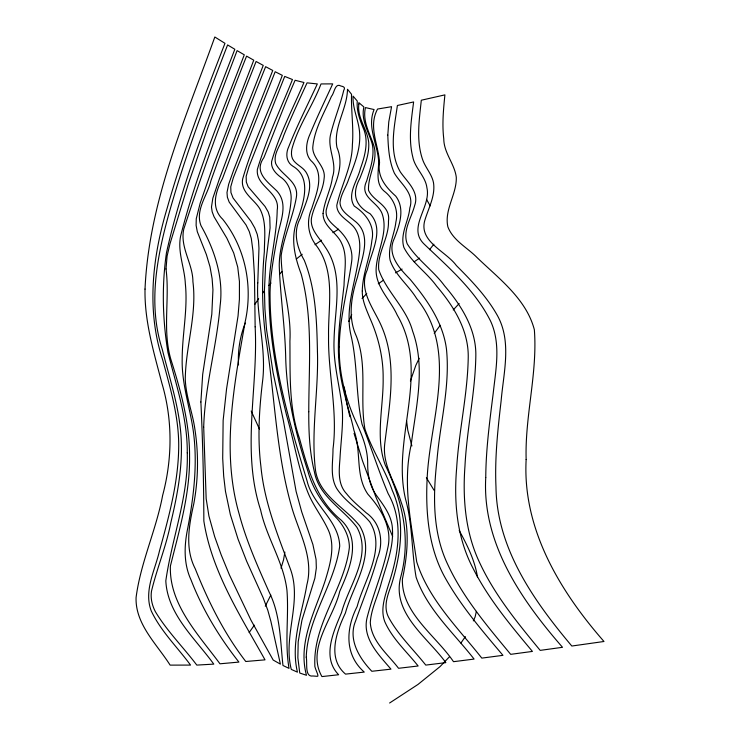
<?xml version="1.0" encoding="UTF-8"?>
<svg xmlns="http://www.w3.org/2000/svg" width="740" height="740" viewBox="0 0 740 740"><rect width="100%" height="100%" fill="white"/><g stroke="black" fill="none" stroke-linecap="round" stroke-linejoin="round"><path stroke-width="1.11" d="M284.872 552.086L283.55 559.782L281.006 568.191M476.375 611.351L475.126 616.901L473.332 620.906M410.395 381.026L415.815 365.412L419.21 358.271M245.282 323.047C239.973 336.321 237.707 350.704 238.511 364.977M348.818 321.502L351.713 314.648M270.812 595.062L265.281 606.199M254.958 304.223L258.611 298.692M460.909 643.041L465.377 636.604M249.139 632.571L254.329 625.18M262.589 293.197L263.912 291.366M433.881 244.219L429.505 249.704M434.232 333.389L440.189 325.341M268.861 285.557L270.979 283.068M453.232 309.958L459.151 303.548M449.402 656.833L440.013 666.629L417.989 684.445L389.61 703M362.045 298.498L366.744 293.623M279.627 274.031L282.042 271.571M296.25 259.102L302.216 254.292M315.018 244.737L321.586 240.186M419.608 258.121L414.16 261.803M378.288 283.79L383.403 280.247M332.898 232.684L338.596 229.169M402.116 269.082L395.53 272.884M426.388 477.716L434.029 490.25M426.508 199.356L430.19 205.84M459.189 530.506C467.255 545.149 474.932 560.532 477.494 577.209M259.444 429.052L251.212 411.052M392.653 536.482L375.68 496.448L362.507 460.844L354.044 433.325M411.893 445.97L407.777 430.19L406.63 421.162M349.891 416.713L346.755 403.402L344.267 387.02M145.022 289.081C144.383 321.262 153.855 352.342 161.866 383.144C172.735 419.663 172.457 458.661 162.643 495.384C156.177 530.043 140.563 562.613 136.077 597.578C135.217 624.218 156.852 644.161 170.126 665.121L190.541 665.084C177.387 647.204 160.867 631.239 151.284 611.009C143.532 590.918 155.039 570.272 159.479 550.884C168.896 516.788 178.433 482.101 178.71 446.479C178.913 416.75 170.256 388 162.597 359.566C146.298 310.134 152.459 257.03 167.185 208.07C182.993 152.014 203.879 97.56 224.969 43.327L214.822 37C185.472 118.863 148.906 201.03 145.022 289.081M166.019 268.981C169.867 298.96 162.291 329.874 170.82 359.242C180.754 390.628 189.69 422.91 189.56 456.081C190.143 493.7 179.348 529.942 170.404 566.008C168.914 604.293 198.709 634.92 219.965 663.798L238.909 662.087C219.16 637.057 202.501 609.529 190.966 579.753C183.446 563.464 184.177 545.186 187.775 528.027C194.407 493.099 198.487 457.006 191.771 421.754C187.877 401.015 181.689 380.453 182.179 359.131C182.234 333.953 187.969 308.941 185.333 283.735C184.621 267.871 177.471 252.303 180.569 236.319C196.202 174.067 221.38 114.645 244.283 54.806L237.087 50.616L208.329 126.29L188.321 183.844L169.932 243.978L167.092 256.114L166.019 268.981M187.266 452.797C188.561 496.67 171.883 538.073 165.815 580.854C167.471 614.394 195.286 638.583 213.786 664.122L196.794 665.094C183.233 647.121 166.935 631.007 155.345 611.619C152.107 605.376 150.387 598.179 151.496 591.158C157 568.172 166.278 546.148 170.783 522.838C178.21 491.823 184.001 459.725 180.246 427.766C177.304 401.015 168.757 375.374 162.273 349.373C146.788 301.282 158.156 250.758 171.754 203.759C187.442 149.841 207.394 97.292 227.596 44.937L234.83 49.275C209.189 116.125 181.837 182.882 166.435 253.006C161.69 285.816 162.55 319.736 167.943 352.407C176.24 385.429 187.553 418.331 187.266 452.797M203.694 427.147L206.164 498.704L208.921 516.03L214.674 536.648L221.158 554.778L229.363 574.786L251.017 620.259L273.19 660.052L280.404 664.132L270.886 621.36L267.788 610.204L263.144 597.763L246.67 561.262L238.039 539.118L230.344 514.577L225.469 491.341L223.684 476.107L222.703 458.384L223.138 420.385L226.57 388.824L238.049 315.934L239.409 299.247L239.436 281.524L237.725 267.103L233.701 252.969L226.865 238.197L214.045 216.755L212.167 211.797L211.474 207.052L212.833 198.218L219.429 178.793L238.622 127.733L263.246 65.398L256.105 61.485C240.445 101.084 225.016 140.804 210.854 180.976C207.339 195.647 195.008 210.003 200.965 225.608C214.609 249.889 223.73 277.435 220.122 305.639C216.774 346.422 204.878 386.151 203.694 427.147M255.143 326.821C258.353 387.945 241.064 450.216 260.637 510.082C266.594 537.758 283.633 562.048 286.954 590.307C288.979 616.291 284.595 642.496 289.026 668.368L282.967 665.491C280.21 640.664 280.553 614.709 269.018 591.824C257.751 566.507 246.364 541.097 239.233 514.235C220.992 451.252 234.108 385.522 245.014 322.492C253.163 286.676 245.643 248.159 222.712 219.244C210.585 207.783 215.627 191.346 222.444 178.673C236.476 141.21 250.721 103.813 265.642 66.683L272.746 70.467L233.72 169.895L228.66 184.279L226.995 192.52L227.383 197.256L229.16 202.048L246.078 224.997L249.288 231.583L251.313 238.539L252.951 250.934L254.468 275.678L255.143 326.821M257.779 282.856C256.086 315.129 266.132 346.94 262.82 379.121C259.287 408.045 257.307 437.358 260.906 466.394C264.254 502.293 278 535.797 290.478 569.236C302.346 602.073 282.736 635.993 291.292 669.404L297.434 672.151C290.45 642.487 302.003 613.682 306.869 584.804C313.862 558.284 299.644 533.623 292.263 509.027C275.881 453.398 274.845 394.947 265.808 337.986C261.942 309.394 261.692 280.414 264.346 251.711C264.448 237.521 266.714 221.963 259.925 208.93C254.088 199.106 240.112 192.132 242.674 178.913C252.877 143.412 269.379 109.927 282.31 75.35L275.178 71.734L233.34 177.692L230.76 186.776L230.936 192.52L233.054 197.969L250.906 221.223L254.754 227.911L257.233 234.321L258.5 240.657L258.963 248.307L257.779 282.856M264.439 290.089L264.92 308.996L266.567 329.624L273.079 372.627L283.328 420.348L296.102 491.406L301.707 511.849L312.891 544.501L316.072 559.495L316.332 567.978L314.879 578.199L301.929 620.268L298.192 641.83L297.859 657.74L299.756 673.03L306.48 675.287C297.415 642.246 315.416 610.824 325.313 580.262C330.355 563.667 335.914 544.807 327.487 528.323C321.66 516.067 313.039 505.309 307.97 492.655C297.98 467.754 294.021 440.901 286.584 415.223C277.019 376.669 269.369 337.292 269.082 297.434C267.529 267.982 276.621 239.455 277.204 210.188C280.479 192.076 255.411 186.508 257.363 169.368C266.594 138.602 280.516 109.335 292.457 79.532L284.724 76.414L249.001 166.565L246.152 176.333L246.318 182.04L248.178 186.813L265.022 206.432L268.213 211.954L269.758 217.162L270.082 227.911L265.669 263.255L264.439 290.089M306.24 657.212C307.562 662.457 304.362 677.442 312.964 675.99C314.38 676.092 315.795 676.203 317.201 676.323C319.948 677.072 314.028 667.397 314.833 665.103C313.168 623.145 344.738 588.217 349.382 547.313C349.336 535.63 343.332 524.873 335.303 516.714C322.631 503.959 312.604 488.548 307.868 471.093C295.852 434.436 286.741 396.64 285.705 357.91C285.094 327.006 280.266 296.37 279.248 265.521C279.295 243.377 289.405 222.86 290.986 200.956C292.05 191.808 288.36 182.345 280.617 177.091C275.706 173.456 270.766 168.174 271.626 161.551C279.35 134.199 292.929 108.66 303.955 82.482L295.103 80.281C283.957 105.746 274.337 131.831 263.893 157.583C253.459 172.124 267.334 181.624 276.742 190.846C288.961 204.101 279.998 221.88 277.398 236.929C273.911 255.254 270.535 273.735 270.054 292.43C269.721 357.022 288.591 419.839 307.118 481.111C312.928 505.374 338.883 520.257 339.725 546.065C334.517 584.591 307.526 617.66 306.24 657.212M317.451 351.944C318.663 390.998 310.92 430.134 315.342 469.031C318.274 495.134 344.812 507.15 359.64 525.779C376.642 554.399 352.851 585.451 345.414 613.007C336.635 631.507 326.738 658.202 345.543 674.121L364.265 672.087C344.313 654.613 345.904 628.445 357.161 606.486C363.96 580.317 386.65 548.451 369.75 521.848C359.566 509.823 345.145 501.776 336.58 488.271C329.809 476.394 333.065 462.038 332.991 449.078C337.94 411.227 327.977 373.867 328.56 336.062C328.014 306.092 335.775 272.857 317.053 246.522C308.201 235.82 305.897 221.343 311.725 208.588C316.211 194.084 324.703 175.019 312.4 162.051C304.233 155.058 305.944 143.005 309.986 134.208C316.979 117.179 324.999 100.594 332.704 83.879L321.012 83.934C312.576 106.107 298.081 126.087 291.875 149.11C291.144 153.051 291.125 157.574 293.798 160.821C297.221 165.149 302.762 167.249 305.851 171.902C315.185 186.572 305.065 203.639 300.375 218.133C292.707 231.87 296.925 247.549 304.279 260.304C315.887 289.275 316.785 321.142 317.451 351.944M339.281 346.746C338.754 373.46 345.626 399.702 356.865 423.77C362.711 436.461 367.873 449.939 367.678 464.128C367.632 475.108 369.963 486.374 376.466 495.421C383.857 505.651 392.228 516.39 392.468 529.637C393.495 548.035 386.206 565.462 381.313 582.88C377.881 596.153 371.175 608.761 370.287 622.571C371.434 641.488 387.88 654.234 398.555 668.294L418.137 665.991C406.658 651.561 392.219 638.685 384.735 621.545C380.147 609.233 385.022 596.329 388.583 584.461C398.213 555.148 404.197 521.904 388.149 493.626C378.51 470.844 371.166 447.154 362.045 424.196C355.589 394.587 357.873 363.784 350.723 334.221C344.849 307.072 356.153 280.608 359.289 253.903C360.593 243.553 359.705 231.611 351.25 224.322C345.571 218.966 336.802 214.286 336.783 205.359C341.288 185.074 352.203 166.112 352.379 144.689C353.766 127.881 351.056 111.093 351.528 94.267L347.495 89.244C347.162 109.233 333.065 127.252 336.968 147.519C346.394 169.395 330.983 189.681 326.164 210.391C324.906 221.02 336.321 226.2 342.019 233.267C348.734 240.814 353.054 250.971 351.704 261.192C347.818 289.71 339.605 317.802 339.281 346.746M358.808 104.248C357.096 118.141 367.308 129.204 368.714 142.441C369.464 154.975 364.302 166.787 359.936 178.248C351.593 193.519 354.923 205.535 370.102 213.749C384.976 229.724 371.138 251.97 367.336 269.693C358.012 290.145 373.728 308.21 381.378 325.924C397.824 363.414 389.462 404.965 384.717 443.926C382.266 465.016 395.317 482.878 401.145 502.164C410.127 527.047 407.786 553.788 402.403 579.096C401.311 612.961 436.193 635.993 453.5 661.69L474.09 659.081C453.666 632.894 427.082 609.316 416.102 577.191C411.505 551.328 412.689 524.623 405.529 499.084C391.192 437.997 430.93 372.886 397.186 315.027C390.202 299.46 374.69 286.195 376.188 267.769C377.456 249.648 388.528 231.75 382.043 213.499C377.206 201.271 358.78 197.219 366.716 180.856C370.037 168.877 374.94 156.538 372.211 143.93C368.677 131.803 360.796 120.241 363.877 106.958L358.845 102.638L358.808 104.248M362.286 290.996C362.101 300.459 366.254 309.218 369.75 317.784C378.26 336.783 383.375 357.392 383.144 378.279C383.561 407.074 375.097 436.952 385.253 464.998C402.375 500.36 411.209 538.193 400.756 576.941C391.201 613.044 427.378 637.121 445.832 662.633L425.768 665.094C413.281 649.341 398.268 635.17 388.648 617.401C383.089 606.948 387.529 595.302 391.321 585.137C400.895 554.639 405.825 520.71 392.32 490.518C384.865 469.253 372.128 450.216 364.913 428.923C359.52 398.268 367.845 366.041 356.329 336.127C347.513 316.924 351.426 296.093 357.531 276.889C361.471 258.972 372.997 234.432 354.293 220.613C348.623 215.71 340.483 211.141 339.993 202.788C340.733 194.361 346.107 187.238 348.642 179.302C354.183 164.891 360.51 150.035 359.686 134.273C359.316 121.221 352.397 109.289 353.054 96.108L357.263 101.038C356.412 111.259 360.177 120.888 364.071 130.101C368.575 142.802 364.774 156.427 360.417 168.6C357.716 180.421 346.579 194.148 354.21 206.053C365.819 213.666 375.245 225.654 371.868 240.463C370.065 257.557 362.6 273.689 362.286 290.996M378.621 161.228C378.778 171.218 375.217 183.428 383.986 190.985C393.541 198.209 398.749 210.234 395.872 222.13C394.42 234.876 387.427 247.271 390.119 260.295C395.16 275.243 408.619 285.252 416.62 298.516C459.42 351.482 429.357 420.061 427.063 480.177C425.593 512.783 428.571 547.082 444.315 576.275C460.188 605.144 481.814 630.258 502.95 655.344L481.796 658.11C457.931 627.844 428.516 599.345 416.703 561.799C411.172 522.976 402.236 483.599 411.246 444.481C415.917 407.204 425.916 367.873 412.643 331.187C406.464 307.933 386.354 291.791 378.723 269.637C377.123 252.775 389.092 237.993 388.463 221.121C390.794 205.313 373.543 201.743 368.52 190.291C367.669 174.788 379.102 160.164 373.404 144.319C369.288 132.488 362.387 120.629 365.449 107.587L374.098 109.557C366.744 127.067 377.659 143.967 378.621 161.228M387.806 135.087C388.269 147.898 389.101 161.209 394.328 173.077C400.766 184.149 414.687 193.159 409.821 207.986C408.628 221.177 399.841 234.016 403.864 247.391C411.56 262.58 426.693 272.348 436.563 286.047C453.731 306.193 468.882 330.512 468.226 357.947C467.532 394.92 458.865 431.189 456.654 468.059C453.759 501.933 456.811 537.296 472.805 567.848C488.234 598.605 510.48 625.171 532.421 651.422L510.683 654.336C487.346 626.17 463.194 597.827 447.709 564.37C432.16 531.745 433.039 494.551 437.035 459.485C440.161 422.743 450.235 386.169 446.47 349.123C443.038 322.363 426.943 299.598 410.145 279.368C399.794 268.759 386.493 254.671 394.244 238.641C399.461 225.358 405.344 208.939 395.743 196.137C386.058 187.433 377.039 176.842 379.555 162.745C378.593 144.79 367.937 126.817 377.567 109.039L391.571 106.68L388.768 121.906L387.806 135.087M485.755 477.494C482.055 543.271 521.33 600.01 562.511 647.306L540.182 650.377C517.898 623.339 495.328 595.857 480.26 563.963C465.451 533.67 462.519 499.204 464.97 465.987C466.838 429.135 475.219 392.857 475.829 355.949C476.375 329.069 461.288 305.417 444.472 285.723C433.409 270.572 417.036 259.694 407.176 243.775C402.403 230.612 411.385 218.032 414.613 205.655C419.636 191.975 407.268 182.003 400.396 172.059C388.574 151.829 394.318 127.299 397.389 105.487L413.614 101.954C411.338 120.056 408.221 138.787 412.735 156.787C414.872 168.322 425.519 176.148 426.925 187.849C431.337 207.006 406.935 227.596 424.159 244.107C448.644 267.51 475.321 290.422 490.638 321.234C501.137 344.035 495.745 369.667 493.182 393.55C489.686 421.421 485.93 449.356 485.755 477.494M526.149 459.503C522.338 528.915 559.884 591.121 603.988 641.488L571.817 646.029C533.808 600.862 496.799 548.553 495.985 487.077C494.653 458.18 497.826 429.339 501.147 400.673C503.579 372.248 512.163 340.742 496.743 314.371C486.189 295.954 471.306 280.525 456.414 265.586C445.572 250.823 417.462 241.203 425.26 218.966C428.95 207.219 435.435 195.48 433.511 182.78C431.873 174.02 425.158 167.444 422.438 159.091C416.074 140.082 419.256 119.695 421.31 100.224L444.897 94.877C443.454 109.446 441.993 124.2 443.769 138.815C443.815 152.967 454.554 163.679 456.284 177.221C456.867 194.222 444.111 209.596 447.857 226.792C452.982 240.426 467.07 247.428 476.847 257.344C498.806 278.601 526.279 298.821 534.354 329.726C537.675 373.043 524.808 416.01 526.149 459.503M200.882 401.986C202.742 441.632 203.731 481.277 203.842 520.942C211.621 571.521 240.509 615.921 265.012 659.849L245.773 661.495C224.146 633.468 208.31 601.592 195.277 568.829C184.676 548.368 189.033 525.104 193.788 503.783C198.329 479.363 198.681 454.175 194.953 429.625C192.641 412.606 185.842 396.39 185.268 379.111C185.629 346.524 197.118 314.537 192.918 281.736C192.937 263.56 179.635 247.234 183.825 228.919C202.843 170.7 223.942 113.063 246.587 56.129L253.755 60.181L213.823 164.058L200.124 203.38L196.257 218.726L196.119 225.441L197.303 231.722L206.377 254.56L210.012 266.77L212.121 278.684L212.944 289.812L211.806 314.176L202.686 374.385L200.882 401.986M308.774 411.718C308.654 431.892 309.561 452.269 314.435 471.935C318.959 496.632 343.11 508.787 356.976 527.407C372.516 555.823 348.688 585.433 341.547 612.498C333.712 631.479 321.456 657.139 338.633 674.751L321.928 676.582C305.953 648.554 333.601 618.187 339.734 591.38C349.521 569.319 362.036 540.182 341.223 520.192C315.767 499.352 307.886 468.762 299.506 438.506C288.618 407.25 290.246 373.709 289.914 341.131C291.615 312.114 281.265 284.151 281.163 255.448C284.151 235.681 292.874 217.218 296.315 197.552C299.293 181.309 281.44 175.574 275.668 163.485C272.884 153.569 281.024 144.883 283.596 135.846C290.829 117.928 298.988 100.409 307.054 82.862L317.321 83.925C307.664 104.83 297.184 125.393 288.711 146.816C285.511 153.393 286.121 162.069 292.837 166.176C311.568 177.156 303.955 201.789 298.072 218.133C289.914 236.458 294.428 256.142 301.171 274.004C313.279 318.857 308.765 365.856 308.774 411.718M323.065 213.453C322.862 226.412 336.94 232.48 341.63 243.284C347.865 256.364 344.267 271.367 344.035 285.261C341.196 311.411 336.487 337.653 339.188 364.043C340.992 386.817 348.975 408.388 353.979 430.523C361.703 451.261 354.895 475.459 367.919 494.246C381.063 508.87 392.829 527.981 387.658 548.497C382.774 572.048 373.089 594.266 367.123 617.502C361.906 638.222 378.825 654.882 390.961 669.145L371.832 671.282C359.372 658.313 347.856 639.582 355.533 621.156C362.813 600.232 371.434 579.735 377.326 558.33C384.032 542.327 380.915 523.097 366.171 512.792C359.418 506.724 352.305 500.962 346.635 493.821C337.699 484.441 338.985 470.918 339.947 459.059C340.816 441.567 343.591 424.048 342.102 406.51C339.309 384.356 333.083 362.545 334.055 340.012C334.619 308.987 344.442 274.642 325.119 246.91C319.319 237.438 308.478 228.41 311.938 216.015C314.963 203.222 322.89 191.873 324.101 178.599C326.192 166.371 312.983 159.378 312.743 147.871C314.111 129.454 324.194 113.081 331.409 96.394C334.489 93.009 334.859 82.455 340.992 86.053C343.637 86.543 345.663 87.431 343.702 90.465C340.113 105.561 334.018 119.936 330.466 135.031C327.321 149.249 337.459 162.957 332.464 177.258C330.808 189.708 324.388 200.993 323.065 213.453"/></g></svg>
